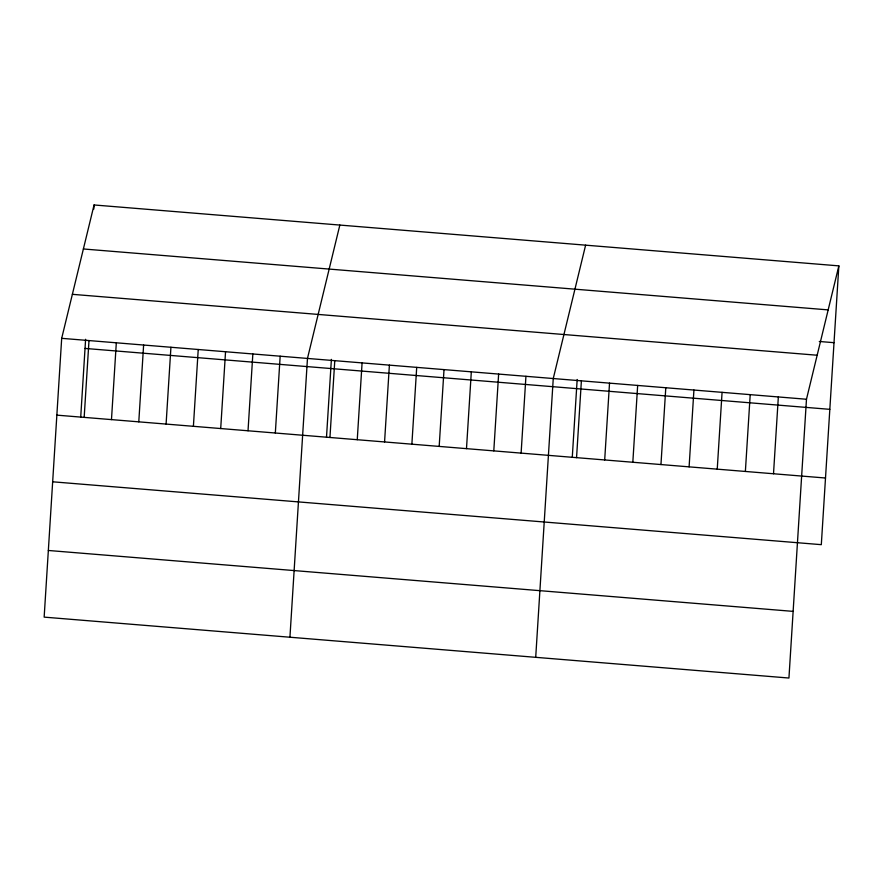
<?xml version="1.0" encoding="UTF-8"?>
<svg xmlns="http://www.w3.org/2000/svg" width="883" height="883" viewBox="0 0 883 883"><rect width="100%" height="100%" fill="white"/><g stroke="black" fill="none" stroke-linecap="round" stroke-linejoin="round"><path stroke-width="1.32" d="M61.689 338.332L44.15 617.129L788.938 678.034L806.477 399.248L838.85 265.871L94.062 204.966L61.689 338.332L806.477 399.248M80.717 417.107L85.607 339.282M93.808 209.083L94.062 204.966M84.172 417.372L88.995 340.562M111.479 419.602L116.313 342.803M138.786 421.842L143.62 345.032M166.092 424.072L170.927 347.262M193.399 426.312L198.233 349.502M220.706 428.542L225.54 351.732M248.024 430.772L252.847 353.962M275.33 433.012L280.165 356.202M289.933 637.228L307.472 358.432L339.845 225.066M326.5 437.206L331.39 359.381M329.944 437.471L334.778 360.661M357.251 439.712L362.085 362.902M384.569 441.941L389.392 365.132M411.875 444.171L416.71 367.372M439.182 446.412L444.017 369.602M466.489 448.641L471.323 371.831M493.796 450.871L498.63 374.072M521.113 453.111L525.937 376.301M535.705 657.327L553.255 378.531L585.617 245.165M572.272 457.306L577.173 379.48M576.555 457.648L581.389 380.838M604.689 459.944L609.524 383.134M632.824 462.239L637.658 385.441M660.959 464.546L665.793 387.736M689.104 466.842L693.928 390.043M717.239 469.149L722.073 392.339M745.373 471.445L750.208 394.646M773.508 473.752L778.342 396.942M838.85 265.871L821.311 544.668L52.66 481.798M83.377 248.973L828.166 309.889M819.281 341.478L834.016 342.681M72.373 294.326L817.161 355.231M85.033 348.432L829.821 409.337M56.854 415.142L825.506 478.012M48.344 550.473L793.133 611.378"/></g></svg>
